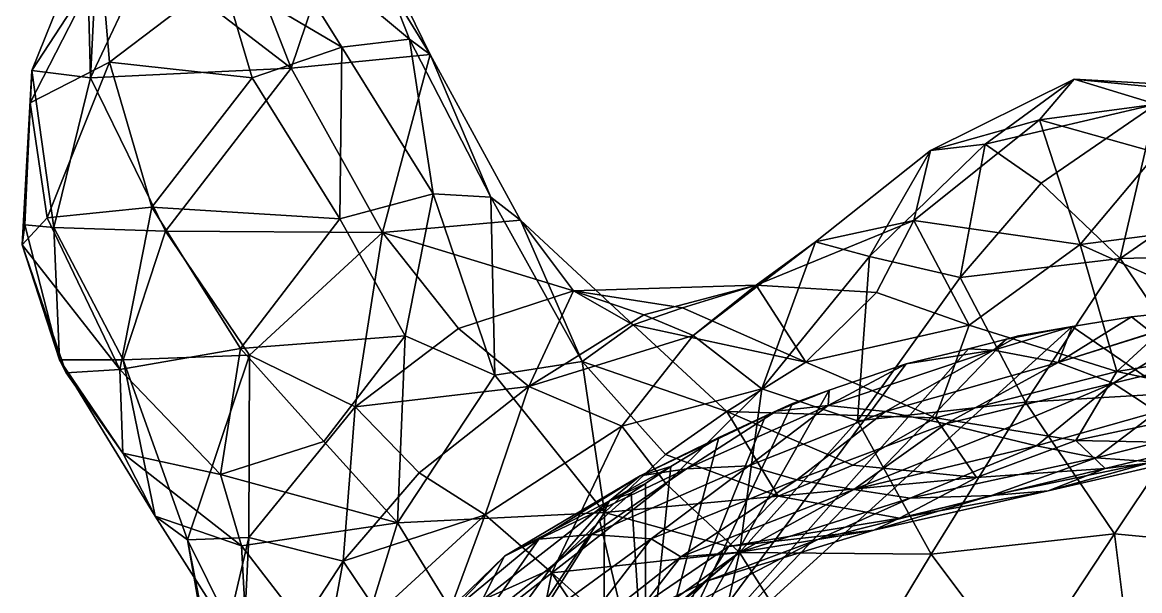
# Model space of a CAD drawing. Extents: x 373697 to 374058, y 6959904 to 6960301.
# Drawn here: x 373942.51 to 373975.52, y 6959968.81 to 6959985.61 of the extents above; entities that cross this region are included whole.
import ezdxf

# ---------------------------------------------------------------- set-up
doc = ezdxf.new("R2010")
doc.units = 0
doc.layers.add('Bht_Fk', color=7, linetype='CONTINUOUS')

msp = doc.modelspace()

# ---------------------------------------------------------------- linework, layer by layer
at = {"layer": 'Bht_Fk'}
for points in [[(373942.791, 6959984.184, 206.137), (373944.781, 6959989.12, 206.934), (373944.832, 6959987.321, 208.474)], [(373944.781, 6959989.12, 206.934), (373942.791, 6959984.184, 206.137), (373944.524, 6959983.961, 204.897)], [(373944.781, 6959989.12, 206.934), (373944.524, 6959983.961, 204.897), (373944.4, 6959988.436, 204.995)], [(373948.459, 6959989.356, 204.909), (373946.192, 6959987.522, 204.773), (373950.449, 6959984.255, 206.388)], [(373951.991, 6959988.832, 207.356), (373948.459, 6959989.356, 204.909), (373950.449, 6959984.255, 206.388)], [(373953.948, 6959985.112, 211.411), (373949.455, 6959988.864, 209.955), (373952.324, 6959989.24, 209.259)], [(373952.324, 6959989.24, 209.259), (373951.991, 6959988.832, 207.356), (373954.56, 6959984.654, 209.449)], [(373953.948, 6959985.112, 211.411), (373952.324, 6959989.24, 209.259), (373954.56, 6959984.654, 209.449)], [(373949.455, 6959988.864, 209.955), (373951.948, 6959984.876, 212.378), (373948.414, 6959986.956, 210.916)], [(373949.455, 6959988.864, 209.955), (373953.948, 6959985.112, 211.411), (373951.948, 6959984.876, 212.378)], [(373951.991, 6959988.832, 207.356), (373950.449, 6959984.255, 206.388), (373954.56, 6959984.654, 209.449)], [(373944.524, 6959983.961, 204.897), (373946.192, 6959987.522, 204.773), (373944.4, 6959988.436, 204.995)], [(373946.192, 6959987.522, 204.773), (373944.524, 6959983.961, 204.897), (373950.449, 6959984.255, 206.388)], [(373942.743, 6959983.226, 207.767), (373944.832, 6959987.321, 208.474), (373945.083, 6959984.429, 210.182)], [(373942.791, 6959984.184, 206.137), (373944.832, 6959987.321, 208.474), (373942.743, 6959983.226, 207.767)], [(373944.832, 6959987.321, 208.474), (373948.414, 6959986.956, 210.916), (373945.083, 6959984.429, 210.182)], [(373948.414, 6959986.956, 210.916), (373949.297, 6959983.963, 212.601), (373945.083, 6959984.429, 210.182)], [(373948.414, 6959986.956, 210.916), (373951.948, 6959984.876, 212.378), (373949.297, 6959983.963, 212.601)], [(373953.948, 6959985.112, 211.411), (373954.647, 6959980.541, 213.052), (373951.948, 6959984.876, 212.378)], [(373953.948, 6959985.112, 211.411), (373956.351, 6959980.443, 211.89), (373954.647, 6959980.541, 213.052)], [(373956.351, 6959980.443, 211.89), (373953.948, 6959985.112, 211.411), (373954.56, 6959984.654, 209.449)], [(373949.297, 6959983.963, 212.601), (373951.948, 6959984.876, 212.378), (373951.889, 6959979.803, 213.683)], [(373951.948, 6959984.876, 212.378), (373954.647, 6959980.541, 213.052), (373951.889, 6959979.803, 213.683)], [(373943.238, 6959979.834, 209.218), (373942.743, 6959983.226, 207.767), (373945.083, 6959984.429, 210.182)], [(373943.238, 6959979.834, 209.218), (373945.083, 6959984.429, 210.182), (373946.335, 6959980.141, 212.115)], [(373945.083, 6959984.429, 210.182), (373949.297, 6959983.963, 212.601), (373946.335, 6959980.141, 212.115)], [(373954.56, 6959984.654, 209.449), (373950.449, 6959984.255, 206.388), (373953.147, 6959979.4, 207.143)], [(373957.222, 6959979.765, 210.08), (373954.56, 6959984.654, 209.449), (373953.147, 6959979.4, 207.143)], [(373956.351, 6959980.443, 211.89), (373954.56, 6959984.654, 209.449), (373957.222, 6959979.765, 210.08)], [(373942.791, 6959984.184, 206.137), (373942.743, 6959983.226, 207.767), (373942.507, 6959979.036, 207.337)], [(373942.582, 6959979.625, 205.933), (373942.791, 6959984.184, 206.137), (373942.507, 6959979.036, 207.337)], [(373942.582, 6959979.625, 205.933), (373943.437, 6959979.545, 205.185), (373942.791, 6959984.184, 206.137)], [(373942.791, 6959984.184, 206.137), (373943.437, 6959979.545, 205.185), (373944.524, 6959983.961, 204.897)], [(373944.524, 6959983.961, 204.897), (373946.732, 6959979.437, 205.074), (373950.449, 6959984.255, 206.388)], [(373950.449, 6959984.255, 206.388), (373946.732, 6959979.437, 205.074), (373953.147, 6959979.4, 207.143)], [(373944.524, 6959983.961, 204.897), (373943.437, 6959979.545, 205.185), (373946.732, 6959979.437, 205.074)], [(373949.297, 6959983.963, 212.601), (373951.889, 6959979.803, 213.683), (373946.335, 6959980.141, 212.115)], [(373972.56, 6959982.724, 212.648), (373969.341, 6959981.821, 210.669), (373973.585, 6959983.924, 211.427)], [(373973.585, 6959983.924, 211.427), (373969.341, 6959981.821, 210.669), (373970.947, 6959982.01, 209.285)], [(373976.006, 6959983.187, 210.653), (373973.585, 6959983.924, 211.427), (373970.947, 6959982.01, 209.285)], [(373973.585, 6959983.924, 211.427), (373978.151, 6959983.477, 214.511), (373972.56, 6959982.724, 212.648)], [(373978.151, 6959983.477, 214.511), (373973.585, 6959983.924, 211.427), (373980.041, 6959983.563, 213.388)], [(373973.585, 6959983.924, 211.427), (373976.006, 6959983.187, 210.653), (373980.041, 6959983.563, 213.388)], [(373978.151, 6959983.477, 214.511), (373976.03, 6959981.749, 214.856), (373972.56, 6959982.724, 212.648)], [(373942.507, 6959979.036, 207.337), (373942.743, 6959983.226, 207.767), (373943.238, 6959979.834, 209.218)], [(373972.607, 6959980.857, 208.731), (373976.006, 6959983.187, 210.653), (373970.947, 6959982.01, 209.285)], [(373972.607, 6959980.857, 208.731), (373974.936, 6959978.626, 208.611), (373976.006, 6959983.187, 210.653)], [(373974.936, 6959978.626, 208.611), (373978.183, 6959980.877, 210.294), (373976.006, 6959983.187, 210.653)], [(373973.762, 6959979.038, 214.777), (373968.842, 6959979.753, 212.02), (373972.56, 6959982.724, 212.648)], [(373968.842, 6959979.753, 212.02), (373969.341, 6959981.821, 210.669), (373972.56, 6959982.724, 212.648)], [(373976.03, 6959981.749, 214.856), (373973.762, 6959979.038, 214.777), (373972.56, 6959982.724, 212.648)], [(373965.938, 6959979.119, 209.151), (373969.341, 6959981.821, 210.669), (373968.842, 6959979.753, 212.02)], [(373967.53, 6959978.685, 208.003), (373969.341, 6959981.821, 210.669), (373965.938, 6959979.119, 209.151)], [(373967.53, 6959978.685, 208.003), (373970.947, 6959982.01, 209.285), (373969.341, 6959981.821, 210.669)], [(373970.209, 6959978.064, 207.679), (373970.947, 6959982.01, 209.285), (373967.53, 6959978.685, 208.003)], [(373970.209, 6959978.064, 207.679), (373972.607, 6959980.857, 208.731), (373970.947, 6959982.01, 209.285)], [(373979.49, 6959979.784, 216.746), (373973.762, 6959979.038, 214.777), (373976.03, 6959981.749, 214.856)], [(373970.209, 6959978.064, 207.679), (373974.936, 6959978.626, 208.611), (373972.607, 6959980.857, 208.731)], [(373974.936, 6959978.626, 208.611), (373979.747, 6959978.742, 210.454), (373978.183, 6959980.877, 210.294)], [(373954.647, 6959980.541, 213.052), (373953.821, 6959976.342, 213.457), (373951.889, 6959979.803, 213.683)], [(373954.647, 6959980.541, 213.052), (373956.467, 6959975.185, 213.173), (373953.821, 6959976.342, 213.457)], [(373956.351, 6959980.443, 211.89), (373956.467, 6959975.185, 213.173), (373954.647, 6959980.541, 213.052)], [(373945.384, 6959975.347, 210.08), (373943.238, 6959979.834, 209.218), (373946.335, 6959980.141, 212.115)], [(373945.384, 6959975.347, 210.08), (373946.335, 6959980.141, 212.115), (373948.956, 6959975.973, 212.615)], [(373951.889, 6959979.803, 213.683), (373948.956, 6959975.973, 212.615), (373946.335, 6959980.141, 212.115)], [(373959.045, 6959975.583, 212.421), (373956.351, 6959980.443, 211.89), (373957.222, 6959979.765, 210.08)], [(373959.045, 6959975.583, 212.421), (373956.467, 6959975.185, 213.173), (373956.351, 6959980.443, 211.89)], [(373942.507, 6959979.036, 207.337), (373943.238, 6959979.834, 209.218), (373945.384, 6959975.347, 210.08)], [(373953.821, 6959976.342, 213.457), (373948.956, 6959975.973, 212.615), (373951.889, 6959979.803, 213.683)], [(373943.602, 6959975.635, 206.304), (373942.582, 6959979.625, 205.933), (373942.507, 6959979.036, 207.337)], [(373942.582, 6959979.625, 205.933), (373943.602, 6959975.635, 206.304), (373943.437, 6959979.545, 205.185)], [(373943.437, 6959979.545, 205.185), (373945.485, 6959975.633, 205.133), (373946.732, 6959979.437, 205.074)], [(373943.602, 6959975.635, 206.304), (373945.485, 6959975.633, 205.133), (373943.437, 6959979.545, 205.185)], [(373958.789, 6959977.676, 209.02), (373957.222, 6959979.765, 210.08), (373953.147, 6959979.4, 207.143)], [(373958.789, 6959977.676, 209.02), (373960.551, 6959976.667, 211.297), (373957.222, 6959979.765, 210.08)], [(373960.551, 6959976.667, 211.297), (373959.045, 6959975.583, 212.421), (373957.222, 6959979.765, 210.08)], [(373967.738, 6959977.626, 212.464), (373964.188, 6959977.84, 210.443), (373968.842, 6959979.753, 212.02)], [(373964.188, 6959977.84, 210.443), (373965.938, 6959979.119, 209.151), (373968.842, 6959979.753, 212.02)], [(373970.475, 6959976.656, 214.126), (373967.738, 6959977.626, 212.464), (373968.842, 6959979.753, 212.02)], [(373973.762, 6959979.038, 214.777), (373970.475, 6959976.656, 214.126), (373968.842, 6959979.753, 212.02)], [(373977.235, 6959977.48, 216.818), (373973.762, 6959979.038, 214.777), (373979.49, 6959979.784, 216.746)], [(373946.732, 6959979.437, 205.074), (373945.485, 6959975.633, 205.133), (373949.222, 6959975.767, 205.367)], [(373946.732, 6959979.437, 205.074), (373949.222, 6959975.767, 205.367), (373953.147, 6959979.4, 207.143)], [(373949.222, 6959975.767, 205.367), (373952.337, 6959974.249, 205.584), (373953.147, 6959979.4, 207.143)], [(373952.337, 6959974.249, 205.584), (373955.396, 6959976.559, 207.175), (373953.147, 6959979.4, 207.143)], [(373955.396, 6959976.559, 207.175), (373958.789, 6959977.676, 209.02), (373953.147, 6959979.4, 207.143)], [(373943.806, 6959975.253, 207.86), (373942.507, 6959979.036, 207.337), (373945.384, 6959975.347, 210.08)], [(373943.806, 6959975.253, 207.86), (373943.602, 6959975.635, 206.304), (373942.507, 6959979.036, 207.337)], [(373965.938, 6959979.119, 209.151), (373964.188, 6959977.84, 210.443), (373962.323, 6959976.357, 207.822)], [(373962.323, 6959976.357, 207.822), (373964.35, 6959974.779, 206.732), (373965.938, 6959979.119, 209.151)], [(373964.35, 6959974.779, 206.732), (373967.53, 6959978.685, 208.003), (373965.938, 6959979.119, 209.151)], [(373970.475, 6959976.656, 214.126), (373973.762, 6959979.038, 214.777), (373974.836, 6959975.291, 216.784)], [(373974.836, 6959975.291, 216.784), (373973.762, 6959979.038, 214.777), (373977.235, 6959977.48, 216.818)], [(373967.183, 6959973.829, 206.523), (373967.53, 6959978.685, 208.003), (373964.35, 6959974.779, 206.732)], [(373967.183, 6959973.829, 206.523), (373970.209, 6959978.064, 207.679), (373967.53, 6959978.685, 208.003)], [(373972.143, 6959974.378, 207.482), (373974.936, 6959978.626, 208.611), (373970.209, 6959978.064, 207.679)], [(373977.592, 6959974.712, 209.401), (373974.936, 6959978.626, 208.611), (373972.143, 6959974.378, 207.482)], [(373974.936, 6959978.626, 208.611), (373977.592, 6959974.712, 209.401), (373979.747, 6959978.742, 210.454)], [(373962.014, 6959977.169, 210.618), (373958.789, 6959977.676, 209.02), (373964.188, 6959977.84, 210.443)], [(373958.789, 6959977.676, 209.02), (373960.869, 6959976.959, 208.573), (373964.188, 6959977.84, 210.443)], [(373962.323, 6959976.357, 207.822), (373964.188, 6959977.84, 210.443), (373960.869, 6959976.959, 208.573)], [(373962.014, 6959977.169, 210.618), (373964.188, 6959977.84, 210.443), (373965.651, 6959975.563, 212.805)], [(373965.651, 6959975.563, 212.805), (373964.188, 6959977.84, 210.443), (373967.738, 6959977.626, 212.464)], [(373972.143, 6959974.378, 207.482), (373970.209, 6959978.064, 207.679), (373967.183, 6959973.829, 206.523)], [(373957.47, 6959974.848, 206.684), (373958.789, 6959977.676, 209.02), (373955.396, 6959976.559, 207.175)], [(373957.47, 6959974.848, 206.684), (373960.869, 6959976.959, 208.573), (373958.789, 6959977.676, 209.02)], [(373960.551, 6959976.667, 211.297), (373958.789, 6959977.676, 209.02), (373962.014, 6959977.169, 210.618)], [(373970.475, 6959976.656, 214.126), (373965.651, 6959975.563, 212.805), (373967.738, 6959977.626, 212.464)], [(373980.602, 6959976.229, 218.558), (373974.836, 6959975.291, 216.784), (373977.235, 6959977.48, 216.818)], [(373965.651, 6959975.563, 212.805), (373960.551, 6959976.667, 211.297), (373962.014, 6959977.169, 210.618)], [(373978.457, 6959977.248, 231.517), (373975.273, 6959976.9, 231.517), (373973.111, 6959975.556, 229.841)], [(373973.111, 6959975.556, 229.841), (373978.526, 6959977.245, 231.5), (373978.457, 6959977.248, 231.517)], [(373974.734, 6959974.946, 228.664), (373978.526, 6959977.245, 231.5), (373973.111, 6959975.556, 229.841)], [(373978.526, 6959977.245, 231.5), (373974.734, 6959974.946, 228.664), (373979.547, 6959976.103, 229.922)], [(373990.247, 6959965.161, 231.517), (373975.273, 6959976.9, 231.517), (373978.457, 6959977.248, 231.517)], [(373957.47, 6959974.848, 206.684), (373962.323, 6959976.357, 207.822), (373960.869, 6959976.959, 208.573)], [(373973.52, 6959976.618, 231.517), (373973.111, 6959975.556, 229.841), (373975.273, 6959976.9, 231.517)], [(373975.273, 6959976.9, 231.517), (373990.247, 6959965.161, 231.517), (373973.52, 6959976.618, 231.517)], [(373955.396, 6959976.559, 207.175), (373952.337, 6959974.249, 205.584), (373957.47, 6959974.848, 206.684)], [(373959.045, 6959975.583, 212.421), (373960.551, 6959976.667, 211.297), (373963.319, 6959974.106, 213.172)], [(373963.319, 6959974.106, 213.172), (373960.551, 6959976.667, 211.297), (373965.651, 6959975.563, 212.805)], [(373973.52, 6959976.618, 231.517), (373960.915, 6959965.161, 231.517), (373971.581, 6959976.247, 231.517)], [(373990.247, 6959965.161, 231.517), (373960.915, 6959965.161, 231.517), (373973.52, 6959976.618, 231.517)], [(373965.651, 6959975.563, 212.805), (373970.475, 6959976.656, 214.126), (373969.48, 6959973.921, 215.149)], [(373974.836, 6959975.291, 216.784), (373969.48, 6959973.921, 215.149), (373970.475, 6959976.656, 214.126)], [(373971.193, 6959975.915, 230.965), (373973.111, 6959975.556, 229.841), (373973.52, 6959976.618, 231.517)], [(373971.193, 6959975.915, 230.965), (373973.52, 6959976.618, 231.517), (373971.937, 6959976.338, 231.517)], [(373971.937, 6959976.338, 231.517), (373973.52, 6959976.618, 231.517), (373971.581, 6959976.247, 231.517)], [(373953.821, 6959976.342, 213.457), (373951.41, 6959973.225, 212.474), (373948.956, 6959975.973, 212.615)], [(373953.593, 6959970.813, 212.372), (373951.41, 6959973.225, 212.474), (373953.821, 6959976.342, 213.457)], [(373956.467, 6959975.185, 213.173), (373953.593, 6959970.813, 212.372), (373953.821, 6959976.342, 213.457)], [(373960.22, 6959973.674, 206.149), (373962.323, 6959976.357, 207.822), (373957.47, 6959974.848, 206.684)], [(373964.35, 6959974.779, 206.732), (373962.323, 6959976.357, 207.822), (373960.22, 6959973.674, 206.149)], [(373960.915, 6959965.161, 231.517), (373970.463, 6959975.962, 231.517), (373971.581, 6959976.247, 231.517)], [(373971.193, 6959975.915, 230.965), (373971.581, 6959976.247, 231.517), (373970.463, 6959975.962, 231.517)], [(373971.193, 6959975.915, 230.965), (373971.937, 6959976.338, 231.517), (373971.581, 6959976.247, 231.517)], [(373980.602, 6959976.229, 218.558), (373978.974, 6959974.39, 219.512), (373974.836, 6959975.291, 216.784)], [(373948.956, 6959975.973, 212.615), (373948.366, 6959972.245, 210.516), (373945.384, 6959975.347, 210.08)], [(373951.41, 6959973.225, 212.474), (373948.366, 6959972.245, 210.516), (373948.956, 6959975.973, 212.615)], [(373960.915, 6959965.161, 231.517), (373968.613, 6959975.515, 231.517), (373970.463, 6959975.962, 231.517)], [(373966.316, 6959974.288, 229.856), (373971.193, 6959975.915, 230.965), (373968.613, 6959975.515, 231.517)], [(373968.01, 6959974.111, 228.641), (373971.193, 6959975.915, 230.965), (373966.316, 6959974.288, 229.856)], [(373973.111, 6959975.556, 229.841), (373971.193, 6959975.915, 230.965), (373968.01, 6959974.111, 228.641)], [(373970.463, 6959975.962, 231.517), (373968.613, 6959975.515, 231.517), (373971.193, 6959975.915, 230.965)], [(373979.547, 6959976.103, 229.922), (373974.734, 6959974.946, 228.664), (373976.021, 6959974.094, 227.144)], [(373945.474, 6959972.88, 208.275), (373943.602, 6959975.635, 206.304), (373943.806, 6959975.253, 207.86)], [(373946.434, 6959971.014, 206.992), (373943.602, 6959975.635, 206.304), (373945.474, 6959972.88, 208.275)], [(373943.602, 6959975.635, 206.304), (373946.434, 6959971.014, 206.992), (373945.485, 6959975.633, 205.133)], [(373947.389, 6959970.31, 205.481), (373949.222, 6959975.767, 205.367), (373945.485, 6959975.633, 205.133)], [(373947.389, 6959970.31, 205.481), (373945.485, 6959975.633, 205.133), (373946.434, 6959971.014, 206.992)], [(373947.389, 6959970.31, 205.481), (373949.194, 6959970.386, 204.305), (373949.222, 6959975.767, 205.367)], [(373949.222, 6959975.767, 205.367), (373949.194, 6959970.386, 204.305), (373952.337, 6959974.249, 205.584)], [(373959.706, 6959971.124, 214.324), (373956.467, 6959975.185, 213.173), (373959.045, 6959975.583, 212.421)], [(373961.504, 6959972.833, 213.703), (373959.706, 6959971.124, 214.324), (373959.045, 6959975.583, 212.421)], [(373963.319, 6959974.106, 213.172), (373961.504, 6959972.833, 213.703), (373959.045, 6959975.583, 212.421)], [(373968.613, 6959975.515, 231.517), (373960.915, 6959965.161, 231.517), (373966.346, 6959974.741, 231.517)], [(373969.48, 6959973.921, 215.149), (373963.319, 6959974.106, 213.172), (373965.651, 6959975.563, 212.805)], [(373966.346, 6959974.741, 231.517), (373966.316, 6959974.288, 229.856), (373968.613, 6959975.515, 231.517)], [(373969.787, 6959973.742, 227.485), (373973.111, 6959975.556, 229.841), (373968.01, 6959974.111, 228.641)], [(373974.734, 6959974.946, 228.664), (373973.111, 6959975.556, 229.841), (373969.787, 6959973.742, 227.485)], [(373945.474, 6959972.88, 208.275), (373943.806, 6959975.253, 207.86), (373945.384, 6959975.347, 210.08)], [(373948.366, 6959972.245, 210.516), (373945.474, 6959972.88, 208.275), (373945.384, 6959975.347, 210.08)], [(373956.467, 6959975.185, 213.173), (373959.706, 6959971.124, 214.324), (373953.593, 6959970.813, 212.372)], [(373973.626, 6959973.248, 217.727), (373969.48, 6959973.921, 215.149), (373974.836, 6959975.291, 216.784)], [(373978.974, 6959974.39, 219.512), (373973.626, 6959973.248, 217.727), (373974.836, 6959975.291, 216.784)], [(373957.47, 6959974.848, 206.684), (373952.337, 6959974.249, 205.584), (373954.227, 6959972.291, 204.913)], [(373956.184, 6959971.058, 204.321), (373957.47, 6959974.848, 206.684), (373954.227, 6959972.291, 204.913)], [(373956.184, 6959971.058, 204.321), (373960.22, 6959973.674, 206.149), (373957.47, 6959974.848, 206.684)], [(373971.118, 6959973.419, 226.65), (373974.734, 6959974.946, 228.664), (373969.787, 6959973.742, 227.485)], [(373972.463, 6959973.094, 225.804), (373974.734, 6959974.946, 228.664), (373971.118, 6959973.419, 226.65)], [(373976.021, 6959974.094, 227.144), (373974.734, 6959974.946, 228.664), (373972.463, 6959973.094, 225.804)], [(373960.22, 6959973.674, 206.149), (373961.524, 6959971.968, 205.347), (373964.35, 6959974.779, 206.732)], [(373960.915, 6959965.161, 231.517), (373965.255, 6959974.341, 231.517), (373966.346, 6959974.741, 231.517)], [(373961.524, 6959971.968, 205.347), (373963.692, 6959969.94, 204.95), (373964.35, 6959974.779, 206.732)], [(373963.692, 6959969.94, 204.95), (373967.183, 6959973.829, 206.523), (373964.35, 6959974.779, 206.732)], [(373966.346, 6959974.741, 231.517), (373964.772, 6959974.114, 231.182), (373966.316, 6959974.288, 229.856)], [(373965.255, 6959974.341, 231.517), (373964.772, 6959974.114, 231.182), (373966.346, 6959974.741, 231.517)], [(373972.143, 6959974.378, 207.482), (373974.774, 6959970.493, 208.679), (373977.592, 6959974.712, 209.401)], [(373977.592, 6959974.712, 209.401), (373974.774, 6959970.493, 208.679), (373978.516, 6959970.141, 211.007)], [(373949.194, 6959970.386, 204.305), (373951.984, 6959969.687, 203.492), (373952.337, 6959974.249, 205.584)], [(373951.984, 6959969.687, 203.492), (373954.227, 6959972.291, 204.913), (373952.337, 6959974.249, 205.584)], [(373960.915, 6959965.161, 231.517), (373964.459, 6959973.976, 231.517), (373965.255, 6959974.341, 231.517)], [(373966.316, 6959974.288, 229.856), (373964.772, 6959974.114, 231.182), (373962.13, 6959972.412, 228.163)], [(373963.972, 6959972.499, 227.153), (373966.316, 6959974.288, 229.856), (373962.13, 6959972.412, 228.163)], [(373968.01, 6959974.111, 228.641), (373966.316, 6959974.288, 229.856), (373963.972, 6959972.499, 227.153)], [(373964.772, 6959974.114, 231.182), (373965.255, 6959974.341, 231.517), (373964.459, 6959973.976, 231.517)], [(373969.358, 6959969.888, 206.54), (373972.143, 6959974.378, 207.482), (373967.183, 6959973.829, 206.523)], [(373972.143, 6959974.378, 207.482), (373969.358, 6959969.888, 206.54), (373974.774, 6959970.493, 208.679)], [(373977.603, 6959973.168, 220.911), (373973.626, 6959973.248, 217.727), (373978.974, 6959974.39, 219.512)], [(373963.088, 6959973.337, 231.517), (373960.756, 6959972.201, 229.486), (373964.772, 6959974.114, 231.182)], [(373964.772, 6959974.114, 231.182), (373960.756, 6959972.201, 229.486), (373962.13, 6959972.412, 228.163)], [(373960.915, 6959965.161, 231.517), (373963.088, 6959973.337, 231.517), (373964.459, 6959973.976, 231.517)], [(373964.838, 6959971.608, 215.395), (373961.504, 6959972.833, 213.703), (373963.319, 6959974.106, 213.172)], [(373963.088, 6959973.337, 231.517), (373964.772, 6959974.114, 231.182), (373964.459, 6959973.976, 231.517)], [(373967.046, 6959972.519, 215.192), (373963.319, 6959974.106, 213.172), (373969.48, 6959973.921, 215.149)], [(373964.838, 6959971.608, 215.395), (373963.319, 6959974.106, 213.172), (373967.046, 6959972.519, 215.192)], [(373965.388, 6959972.083, 225.706), (373968.01, 6959974.111, 228.641), (373963.972, 6959972.499, 227.153)], [(373969.787, 6959973.742, 227.485), (373968.01, 6959974.111, 228.641), (373965.388, 6959972.083, 225.706)], [(373967.046, 6959972.519, 215.192), (373969.48, 6959973.921, 215.149), (373970.699, 6959972.161, 217.346)], [(373970.699, 6959972.161, 217.346), (373969.48, 6959973.921, 215.149), (373973.626, 6959973.248, 217.727)], [(373974.233, 6959972.742, 224.643), (373976.021, 6959974.094, 227.144), (373972.463, 6959973.094, 225.804)], [(373977.685, 6959973.615, 225.922), (373976.021, 6959974.094, 227.144), (373974.233, 6959972.742, 224.643)], [(373956.184, 6959971.058, 204.321), (373958.148, 6959969.342, 203.638), (373960.22, 6959973.674, 206.149)], [(373961.524, 6959971.968, 205.347), (373960.22, 6959973.674, 206.149), (373958.148, 6959969.342, 203.638)], [(373969.358, 6959969.888, 206.54), (373967.183, 6959973.829, 206.523), (373963.692, 6959969.94, 204.95)], [(373967.074, 6959971.801, 224.485), (373969.787, 6959973.742, 227.485), (373965.388, 6959972.083, 225.706)], [(373971.118, 6959973.419, 226.65), (373969.787, 6959973.742, 227.485), (373967.074, 6959971.801, 224.485)], [(373977.685, 6959973.615, 225.922), (373974.233, 6959972.742, 224.643), (373975.905, 6959972.617, 223.411)], [(373953.593, 6959970.813, 212.372), (373948.366, 6959972.245, 210.516), (373951.41, 6959973.225, 212.474)], [(373961.666, 6959972.484, 231.517), (373960.756, 6959972.201, 229.486), (373963.088, 6959973.337, 231.517)], [(373963.088, 6959973.337, 231.517), (373960.915, 6959965.161, 231.517), (373961.666, 6959972.484, 231.517)], [(373972.463, 6959973.094, 225.804), (373971.118, 6959973.419, 226.65), (373967.074, 6959971.801, 224.485)], [(373974.494, 6959972.424, 219.936), (373970.699, 6959972.161, 217.346), (373973.626, 6959973.248, 217.727)], [(373974.494, 6959972.424, 219.936), (373973.626, 6959973.248, 217.727), (373977.603, 6959973.168, 220.911)], [(373948.979, 6959970.138, 209.515), (373945.474, 6959972.88, 208.275), (373948.366, 6959972.245, 210.516)], [(373946.434, 6959971.014, 206.992), (373945.474, 6959972.88, 208.275), (373948.979, 6959970.138, 209.515)], [(373972.463, 6959973.094, 225.804), (373967.074, 6959971.801, 224.485), (373968.732, 6959971.549, 223.25)], [(373974.233, 6959972.742, 224.643), (373972.463, 6959973.094, 225.804), (373968.732, 6959971.549, 223.25)], [(373974.494, 6959972.424, 219.936), (373977.603, 6959973.168, 220.911), (373977.078, 6959972.751, 222.402)], [(373961.504, 6959972.833, 213.703), (373964.838, 6959971.608, 215.395), (373959.706, 6959971.124, 214.324)], [(373974.233, 6959972.742, 224.643), (373968.732, 6959971.549, 223.25), (373971.137, 6959971.629, 222.38)], [(373975.905, 6959972.617, 223.411), (373974.233, 6959972.742, 224.643), (373971.137, 6959971.629, 222.38)], [(373975.905, 6959972.617, 223.411), (373971.137, 6959971.629, 222.38), (373972.81, 6959971.766, 221.163)], [(373977.078, 6959972.751, 222.402), (373972.81, 6959971.766, 221.163), (373974.494, 6959972.424, 219.936)], [(373977.078, 6959972.751, 222.402), (373975.905, 6959972.617, 223.411), (373972.81, 6959971.766, 221.163)], [(373948.979, 6959970.138, 209.515), (373948.366, 6959972.245, 210.516), (373953.593, 6959970.813, 212.372)], [(373951.984, 6959969.687, 203.492), (373956.184, 6959971.058, 204.321), (373954.227, 6959972.291, 204.913)], [(373956.754, 6959969.836, 228.349), (373957.764, 6959970.335, 227.231), (373960.756, 6959972.201, 229.486)], [(373960.756, 6959972.201, 229.486), (373959.849, 6959971.465, 230.968), (373956.754, 6959969.836, 228.349)], [(373960.756, 6959972.201, 229.486), (373957.764, 6959970.335, 227.231), (373962.13, 6959972.412, 228.163)], [(373962.13, 6959972.412, 228.163), (373957.764, 6959970.335, 227.231), (373959.318, 6959970.469, 225.923)], [(373962.13, 6959972.412, 228.163), (373959.318, 6959970.469, 225.923), (373963.972, 6959972.499, 227.153)], [(373961.083, 6959970.344, 224.624), (373963.972, 6959972.499, 227.153), (373959.318, 6959970.469, 225.923)], [(373960.915, 6959971.978, 231.517), (373959.849, 6959971.465, 230.968), (373961.666, 6959972.484, 231.517)], [(373959.849, 6959971.465, 230.968), (373960.756, 6959972.201, 229.486), (373961.666, 6959972.484, 231.517)], [(373960.915, 6959965.161, 231.517), (373960.915, 6959971.978, 231.517), (373961.666, 6959972.484, 231.517)], [(373963.972, 6959972.499, 227.153), (373961.083, 6959970.344, 224.624), (373965.388, 6959972.083, 225.706)], [(373970.699, 6959972.161, 217.346), (373964.838, 6959971.608, 215.395), (373967.046, 6959972.519, 215.192)], [(373974.494, 6959972.424, 219.936), (373968.42, 6959970.959, 218.298), (373970.699, 6959972.161, 217.346)], [(373972.81, 6959971.766, 221.163), (373968.42, 6959970.959, 218.298), (373974.494, 6959972.424, 219.936)], [(373961.524, 6959971.968, 205.347), (373958.148, 6959969.342, 203.638), (373963.692, 6959969.94, 204.95)], [(373960.495, 6959971.695, 231.517), (373959.849, 6959971.465, 230.968), (373960.915, 6959971.978, 231.517)], [(373960.915, 6959971.978, 231.517), (373960.915, 6959965.161, 231.517), (373960.495, 6959971.695, 231.517)], [(373965.388, 6959972.083, 225.706), (373961.083, 6959970.344, 224.624), (373961.959, 6959969.808, 222.99)], [(373965.388, 6959972.083, 225.706), (373961.959, 6959969.808, 222.99), (373967.074, 6959971.801, 224.485)], [(373968.42, 6959970.959, 218.298), (373964.838, 6959971.608, 215.395), (373970.699, 6959972.161, 217.346)], [(373960.915, 6959965.161, 231.517), (373959.57, 6959970.868, 231.517), (373960.495, 6959971.695, 231.517)], [(373959.849, 6959971.465, 230.968), (373960.495, 6959971.695, 231.517), (373959.57, 6959970.868, 231.517)], [(373964.838, 6959971.608, 215.395), (373963.373, 6959970.121, 216.571), (373959.706, 6959971.124, 214.324)], [(373967.074, 6959971.801, 224.485), (373961.959, 6959969.808, 222.99), (373963.703, 6959969.954, 221.834)], [(373968.42, 6959970.959, 218.298), (373963.373, 6959970.121, 216.571), (373964.838, 6959971.608, 215.395)], [(373968.732, 6959971.549, 223.25), (373967.074, 6959971.801, 224.485), (373963.703, 6959969.954, 221.834)], [(373963.703, 6959969.954, 221.834), (373966.003, 6959970.326, 220.842), (373968.732, 6959971.549, 223.25)], [(373971.137, 6959971.629, 222.38), (373966.003, 6959970.326, 220.842), (373967.666, 6959970.603, 219.757)], [(373968.732, 6959971.549, 223.25), (373966.003, 6959970.326, 220.842), (373971.137, 6959971.629, 222.38)], [(373972.81, 6959971.766, 221.163), (373967.666, 6959970.603, 219.757), (373968.42, 6959970.959, 218.298)], [(373971.137, 6959971.629, 222.38), (373967.666, 6959970.603, 219.757), (373972.81, 6959971.766, 221.163)], [(373956.096, 6959968.531, 229.81), (373959.849, 6959971.465, 230.968), (373958.077, 6959969.427, 231.517)], [(373959.849, 6959971.465, 230.968), (373956.096, 6959968.531, 229.81), (373956.754, 6959969.836, 228.349)], [(373958.077, 6959969.427, 231.517), (373959.849, 6959971.465, 230.968), (373959.57, 6959970.868, 231.517)], [(373946.434, 6959971.014, 206.992), (373949.173, 6959966.721, 207.548), (373947.389, 6959970.31, 205.481)], [(373946.434, 6959971.014, 206.992), (373948.979, 6959970.138, 209.515), (373949.173, 6959966.721, 207.548)], [(373956.184, 6959971.058, 204.321), (373951.984, 6959969.687, 203.492), (373953.023, 6959968.148, 202.596)], [(373956.184, 6959971.058, 204.321), (373953.023, 6959968.148, 202.596), (373954.476, 6959966.457, 201.901)], [(373953.593, 6959970.813, 212.372), (373959.706, 6959971.124, 214.324), (373956.424, 6959966.212, 213.129)], [(373958.148, 6959969.342, 203.638), (373956.184, 6959971.058, 204.321), (373954.476, 6959966.457, 201.901)], [(373959.706, 6959971.124, 214.324), (373959.686, 6959967.606, 215.845), (373956.424, 6959966.212, 213.129)], [(373959.706, 6959971.124, 214.324), (373963.373, 6959970.121, 216.571), (373959.686, 6959967.606, 215.845)], [(373967.666, 6959970.603, 219.757), (373963.373, 6959970.121, 216.571), (373968.42, 6959970.959, 218.298)], [(373948.979, 6959970.138, 209.515), (373953.593, 6959970.813, 212.372), (373952.123, 6959966.059, 209.895)], [(373953.593, 6959970.813, 212.372), (373956.424, 6959966.212, 213.129), (373952.123, 6959966.059, 209.895)], [(373960.915, 6959965.161, 231.517), (373958.077, 6959969.427, 231.517), (373959.57, 6959970.868, 231.517)], [(373967.666, 6959970.603, 219.757), (373962.717, 6959969.095, 218.191), (373963.373, 6959970.121, 216.571)], [(373967.666, 6959970.603, 219.757), (373966.003, 6959970.326, 220.842), (373962.717, 6959969.095, 218.191)], [(373948.151, 6959965.916, 204.141), (373949.194, 6959970.386, 204.305), (373947.389, 6959970.31, 205.481)], [(373949.173, 6959966.721, 207.548), (373948.237, 6959966.008, 205.499), (373947.389, 6959970.31, 205.481)], [(373948.237, 6959966.008, 205.499), (373948.151, 6959965.916, 204.141), (373947.389, 6959970.31, 205.481)], [(373948.151, 6959965.916, 204.141), (373948.929, 6959965.011, 202.544), (373949.194, 6959970.386, 204.305)], [(373948.929, 6959965.011, 202.544), (373951.984, 6959969.687, 203.492), (373949.194, 6959970.386, 204.305)], [(373957.764, 6959970.335, 227.231), (373956.754, 6959969.836, 228.349), (373954.348, 6959967.493, 225.963)], [(373956.028, 6959967.855, 224.731), (373957.764, 6959970.335, 227.231), (373954.348, 6959967.493, 225.963)], [(373959.318, 6959970.469, 225.923), (373957.764, 6959970.335, 227.231), (373956.028, 6959967.855, 224.731)], [(373957.675, 6959967.864, 223.518), (373959.318, 6959970.469, 225.923), (373956.028, 6959967.855, 224.731)], [(373961.083, 6959970.344, 224.624), (373959.318, 6959970.469, 225.923), (373957.675, 6959967.864, 223.518)], [(373958.694, 6959967.243, 221.885), (373961.083, 6959970.344, 224.624), (373957.675, 6959967.864, 223.518)], [(373961.959, 6959969.808, 222.99), (373961.083, 6959970.344, 224.624), (373958.694, 6959967.243, 221.885)], [(373966.003, 6959970.326, 220.842), (373961.258, 6959967.871, 219.156), (373962.717, 6959969.095, 218.191)], [(373966.003, 6959970.326, 220.842), (373963.703, 6959969.954, 221.834), (373961.258, 6959967.871, 219.156)], [(373969.358, 6959969.888, 206.54), (373972.028, 6959966.329, 207.943), (373974.774, 6959970.493, 208.679)], [(373974.774, 6959970.493, 208.679), (373972.028, 6959966.329, 207.943), (373975.311, 6959966.157, 210.154)], [(373978.516, 6959970.141, 211.007), (373974.774, 6959970.493, 208.679), (373975.311, 6959966.157, 210.154)], [(373952.123, 6959966.059, 209.895), (373949.173, 6959966.721, 207.548), (373948.979, 6959970.138, 209.515)], [(373963.692, 6959969.94, 204.95), (373958.148, 6959969.342, 203.638), (373960.476, 6959967.253, 203.281)], [(373963.373, 6959970.121, 216.571), (373962.717, 6959969.095, 218.191), (373959.686, 6959967.606, 215.845)], [(373963.703, 6959969.954, 221.834), (373961.959, 6959969.808, 222.99), (373960.008, 6959967.305, 220.471)], [(373961.258, 6959967.871, 219.156), (373963.703, 6959969.954, 221.834), (373960.008, 6959967.305, 220.471)], [(373963.692, 6959969.94, 204.95), (373960.476, 6959967.253, 203.281), (373962.501, 6959964.673, 203.368)], [(373966.611, 6959965.342, 205.229), (373963.692, 6959969.94, 204.95), (373962.501, 6959964.673, 203.368)], [(373969.358, 6959969.888, 206.54), (373963.692, 6959969.94, 204.95), (373966.611, 6959965.342, 205.229)], [(373972.028, 6959966.329, 207.943), (373969.358, 6959969.888, 206.54), (373966.611, 6959965.342, 205.229)], [(373978.516, 6959970.141, 211.007), (373975.311, 6959966.157, 210.154), (373979.035, 6959966.792, 212.913)], [(373948.929, 6959965.011, 202.544), (373951.078, 6959964.774, 201.478), (373951.984, 6959969.687, 203.492)], [(373951.078, 6959964.774, 201.478), (373953.023, 6959968.148, 202.596), (373951.984, 6959969.687, 203.492)], [(373956.754, 6959969.836, 228.349), (373953.766, 6959966.728, 227.755), (373954.348, 6959967.493, 225.963)], [(373956.096, 6959968.531, 229.81), (373953.766, 6959966.728, 227.755), (373956.754, 6959969.836, 228.349)], [(373960.008, 6959967.305, 220.471), (373961.959, 6959969.808, 222.99), (373958.694, 6959967.243, 221.885)], [(373954.476, 6959966.457, 201.901), (373957.293, 6959965.134, 201.854), (373958.148, 6959969.342, 203.638)], [(373957.012, 6959967.958, 231.517), (373956.096, 6959968.531, 229.81), (373958.077, 6959969.427, 231.517)], [(373958.077, 6959969.427, 231.517), (373960.915, 6959965.161, 231.517), (373957.012, 6959967.958, 231.517)], [(373960.476, 6959967.253, 203.281), (373958.148, 6959969.342, 203.638), (373957.293, 6959965.134, 201.854)], [(373962.717, 6959969.095, 218.191), (373959.647, 6959965.901, 217.319), (373959.686, 6959967.606, 215.845)], [(373961.258, 6959967.871, 219.156), (373959.647, 6959965.901, 217.319), (373962.717, 6959969.095, 218.191)]]:
    msp.add_3dface(points, dxfattribs=at)

doc.saveas('drawing.dxf')
